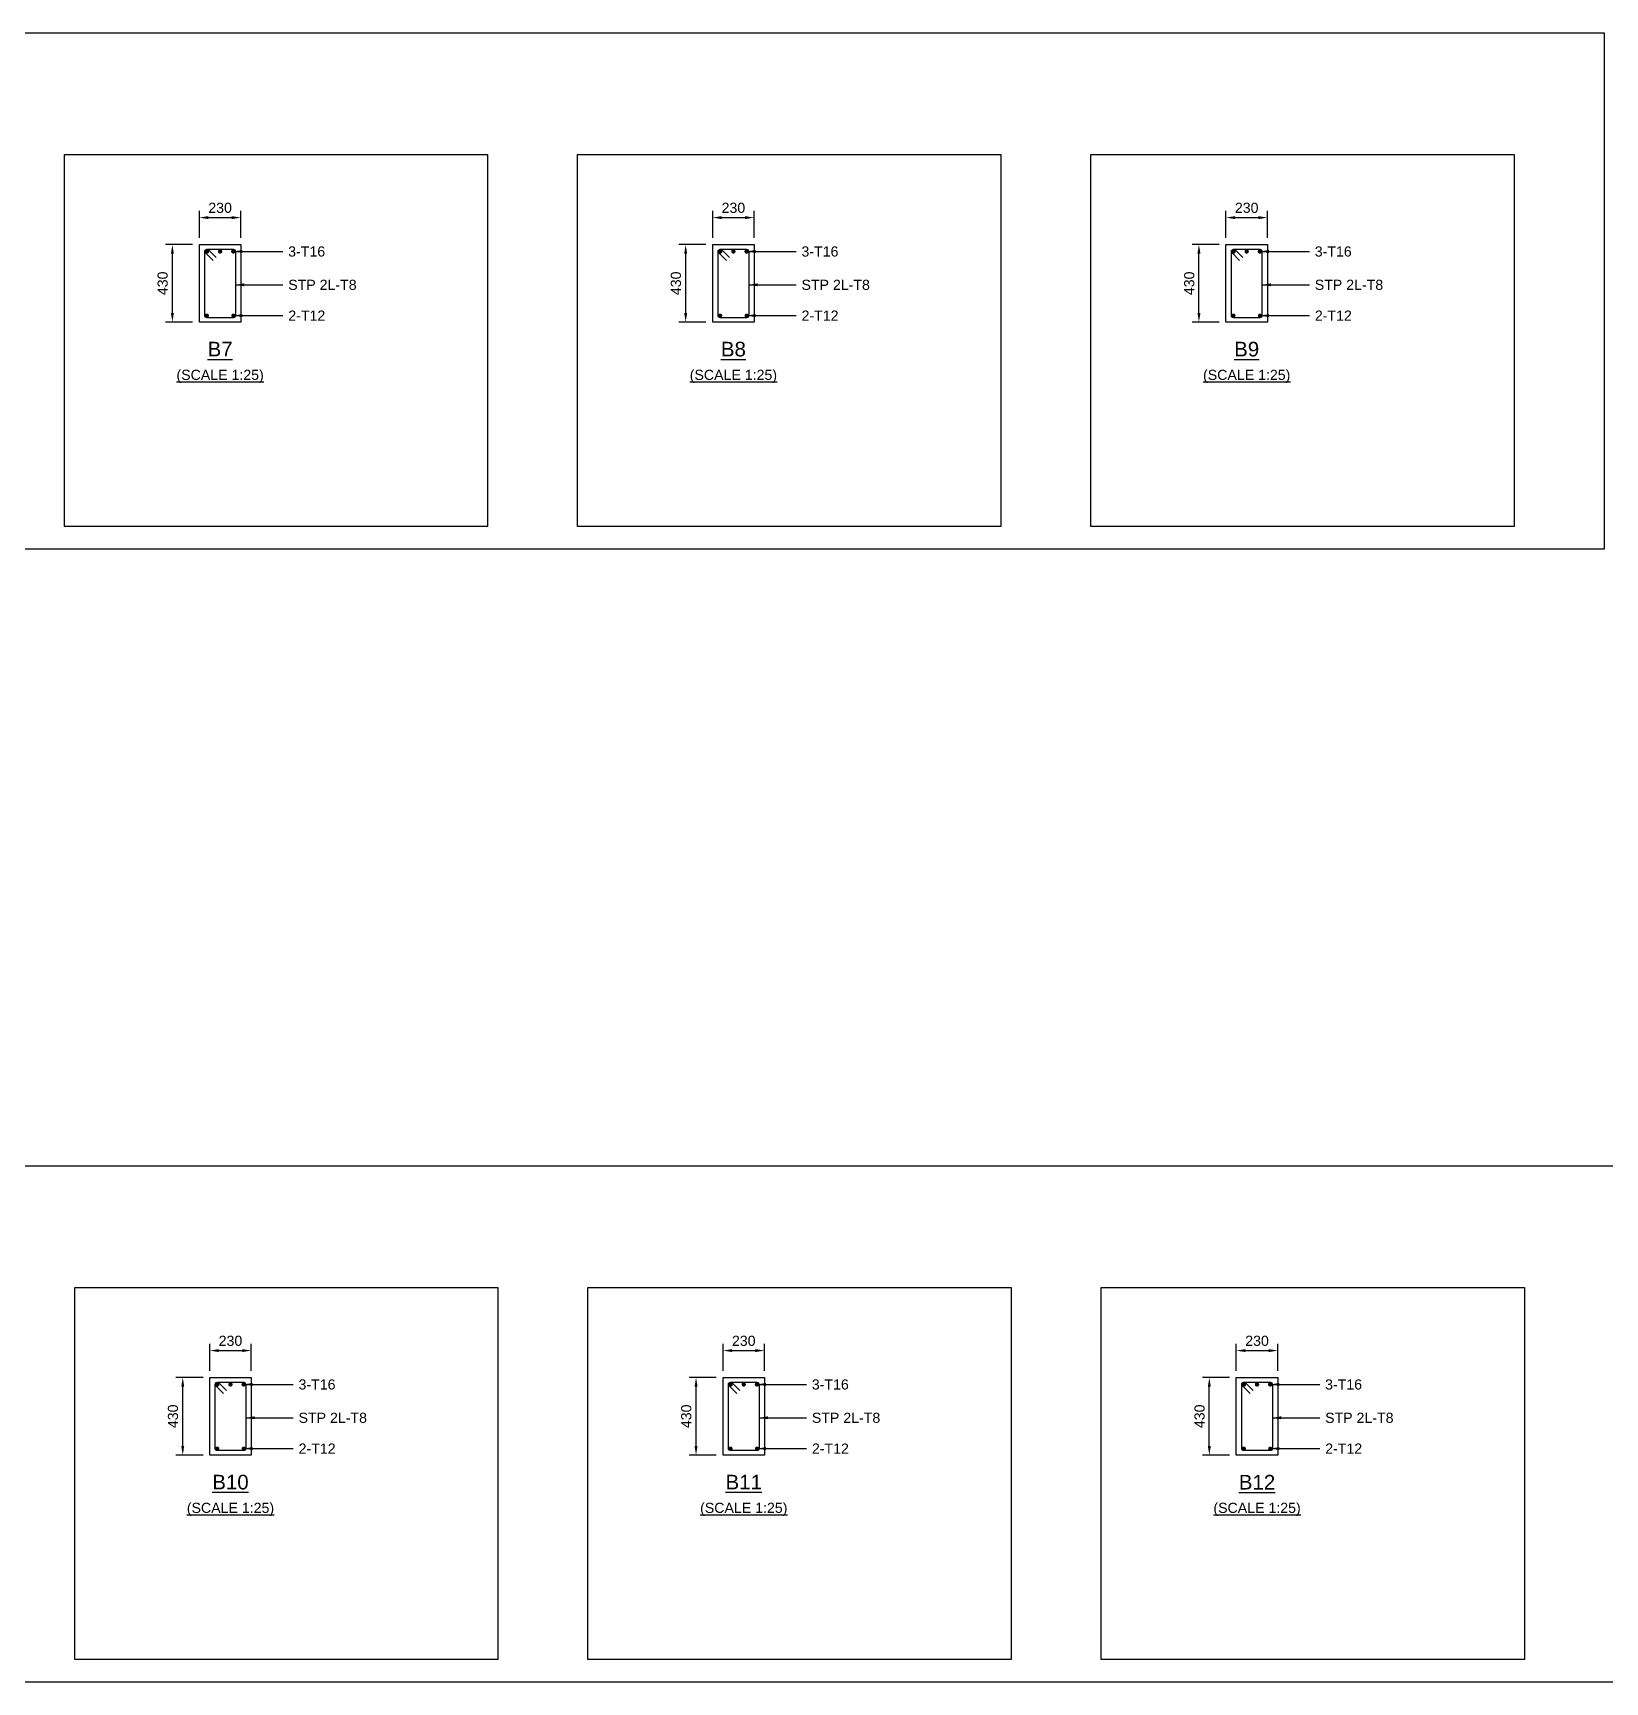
# Model space of a CAD drawing. Header units: inches. Extents: x -816171 to 9366335, y -450961 to 689132.
# Drawn here: x 2673996 to 2708911, y 283826 to 320446 of the extents above; entities that cross this region are included whole.
import ezdxf
from ezdxf.enums import TextEntityAlignment as Align

# ---------------------------------------------------------------- set-up
doc = ezdxf.new("R2010")
doc.units = ezdxf.units.IN
doc.header["$MEASUREMENT"] = 0
for name, color, linetype in [('Concrete Line', 2, 'Continuous'), ('Dimension', 31, 'Continuous'), ('Labels', 4, 'Continuous'), ('Link', 225, 'Continuous'), ('Reinforcement', 130, 'Continuous'), ('Schedule Border', 60, 'Continuous'), ('Text', 31, 'Continuous')]:
    doc.layers.add(name, color=color, linetype=linetype)
doc.styles.add('SC-SansSerif', font='SansSerif')
doc.dimstyles.new('SCBBSDimStyl', dxfattribs={"dimtxt": 225, "dimasz": 200, "dimexe": 150, "dimexo": 150, "dimgap": 100, "dimtad": 1, "dimtoh": 1, "dimdec": 0, "dimzin": 0, "dimdsep": 46, "dimtxsty": 'SC-SansSerif', "dimcen": 0.09, "dimclrd": 8, "dimclre": 8, "dimclrt": 31, "dimadec": 0, "dimazin": 0, "dimtfac": 1, "dimtdec": 0, "dimtix": 1, "dimtofl": 0, "dimtmove": 0, "dimatfit": 3, "dimfxl": 1, "dimtolj": 1, "dimtzin": 0, "dimarcsym": 0})

# ---------------------------------------------------------------- blocks, each defined once
blk = doc.blocks.new('*D836')
at = {"layer": 'DEFPOINTS', "color": 0, "transparency": 16777216}
for p in [(2678612, 316346), (2677692, 315746), (2678612, 315746)]:
    blk.add_point(p, dxfattribs=at)
at = {"layer": 'Dimension', "color": 8, "lineweight": -2, "transparency": 16777216}
for p, q in [((2677692, 315896), (2677692, 316496)), ((2678612, 315896), (2678612, 316496)), ((2677892, 316346), (2678412, 316346))]:
    blk.add_line(p, q, dxfattribs=at)
at = {"layer": 'Dimension', "color": 8, "transparency": 16777216}
for points in [[(2677892, 316379), (2677892, 316313), (2677692, 316346)], [(2678412, 316379), (2678412, 316313), (2678612, 316346)]]:
    blk.add_solid(points, dxfattribs=at)
at = {"layer": 'Dimension', "color": 31, "transparency": 16777216, "insert": (2678152, 316562), "char_height": 225, "attachment_point": 5, "style": 'SC-SansSerif'}
blk.add_mtext('\\A1;230', dxfattribs=at)
blk = doc.blocks.new('*D837')
at = {"layer": 'DEFPOINTS', "color": 0, "transparency": 16777216}
for p in [(2677092, 315746), (2677692, 315746), (2677692, 314026)]:
    blk.add_point(p, dxfattribs=at)
at = {"layer": 'Dimension', "color": 8, "lineweight": -2, "transparency": 16777216}
for p, q in [((2677542, 315746), (2676942, 315746)), ((2677092, 314226), (2677092, 315546)), ((2677542, 314026), (2676942, 314026))]:
    blk.add_line(p, q, dxfattribs=at)
at = {"layer": 'Dimension', "color": 8, "transparency": 16777216}
for points in [[(2677059, 315546), (2677125, 315546), (2677092, 315746)], [(2677059, 314226), (2677125, 314226), (2677092, 314026)]]:
    blk.add_solid(points, dxfattribs=at)
at = {"layer": 'Dimension', "color": 31, "transparency": 16777216, "insert": (2676876, 314886), "char_height": 225, "attachment_point": 5, "rotation": 90, "style": 'SC-SansSerif'}
blk.add_mtext('\\A1;430', dxfattribs=at)
blk = doc.blocks.new('*D838')
at = {"layer": 'DEFPOINTS', "color": 0, "transparency": 16777216}
for p in [(2690012, 316346), (2689092, 315746), (2690012, 315746)]:
    blk.add_point(p, dxfattribs=at)
at = {"layer": 'Dimension', "color": 8, "lineweight": -2, "transparency": 16777216}
for p, q in [((2689092, 315896), (2689092, 316496)), ((2690012, 315896), (2690012, 316496)), ((2689292, 316346), (2689812, 316346))]:
    blk.add_line(p, q, dxfattribs=at)
at = {"layer": 'Dimension', "color": 8, "transparency": 16777216}
for points in [[(2689292, 316379), (2689292, 316313), (2689092, 316346)], [(2689812, 316379), (2689812, 316313), (2690012, 316346)]]:
    blk.add_solid(points, dxfattribs=at)
at = {"layer": 'Dimension', "color": 31, "transparency": 16777216, "insert": (2689552, 316562), "char_height": 225, "attachment_point": 5, "style": 'SC-SansSerif'}
blk.add_mtext('\\A1;230', dxfattribs=at)
blk = doc.blocks.new('*D839')
at = {"layer": 'DEFPOINTS', "color": 0, "transparency": 16777216}
for p in [(2688492, 315746), (2689092, 315746), (2689092, 314026)]:
    blk.add_point(p, dxfattribs=at)
at = {"layer": 'Dimension', "color": 8, "lineweight": -2, "transparency": 16777216}
for p, q in [((2688942, 315746), (2688342, 315746)), ((2688492, 314226), (2688492, 315546)), ((2688942, 314026), (2688342, 314026))]:
    blk.add_line(p, q, dxfattribs=at)
at = {"layer": 'Dimension', "color": 8, "transparency": 16777216}
for points in [[(2688459, 315546), (2688525, 315546), (2688492, 315746)], [(2688459, 314226), (2688525, 314226), (2688492, 314026)]]:
    blk.add_solid(points, dxfattribs=at)
at = {"layer": 'Dimension', "color": 31, "transparency": 16777216, "insert": (2688276, 314886), "char_height": 225, "attachment_point": 5, "rotation": 90, "style": 'SC-SansSerif'}
blk.add_mtext('\\A1;430', dxfattribs=at)
blk = doc.blocks.new('*D840')
at = {"layer": 'DEFPOINTS', "color": 0, "transparency": 16777216}
for p in [(2701412, 316346), (2700492, 315746), (2701412, 315746)]:
    blk.add_point(p, dxfattribs=at)
at = {"layer": 'Dimension', "color": 8, "lineweight": -2, "transparency": 16777216}
for p, q in [((2700492, 315896), (2700492, 316496)), ((2701412, 315896), (2701412, 316496)), ((2700692, 316346), (2701212, 316346))]:
    blk.add_line(p, q, dxfattribs=at)
at = {"layer": 'Dimension', "color": 8, "transparency": 16777216}
for points in [[(2700692, 316379), (2700692, 316313), (2700492, 316346)], [(2701212, 316379), (2701212, 316313), (2701412, 316346)]]:
    blk.add_solid(points, dxfattribs=at)
at = {"layer": 'Dimension', "color": 31, "transparency": 16777216, "insert": (2700952, 316562), "char_height": 225, "attachment_point": 5, "style": 'SC-SansSerif'}
blk.add_mtext('\\A1;230', dxfattribs=at)
blk = doc.blocks.new('*D841')
at = {"layer": 'DEFPOINTS', "color": 0, "transparency": 16777216}
for p in [(2699892, 315746), (2700492, 315746), (2700492, 314026)]:
    blk.add_point(p, dxfattribs=at)
at = {"layer": 'Dimension', "color": 8, "lineweight": -2, "transparency": 16777216}
for p, q in [((2700342, 315746), (2699742, 315746)), ((2699892, 314226), (2699892, 315546)), ((2700342, 314026), (2699742, 314026))]:
    blk.add_line(p, q, dxfattribs=at)
at = {"layer": 'Dimension', "color": 8, "transparency": 16777216}
for points in [[(2699859, 315546), (2699925, 315546), (2699892, 315746)], [(2699859, 314226), (2699925, 314226), (2699892, 314026)]]:
    blk.add_solid(points, dxfattribs=at)
at = {"layer": 'Dimension', "color": 31, "transparency": 16777216, "insert": (2699676, 314886), "char_height": 225, "attachment_point": 5, "rotation": 90, "style": 'SC-SansSerif'}
blk.add_mtext('\\A1;430', dxfattribs=at)
blk = doc.blocks.new('*D851')
at = {"layer": 'DEFPOINTS', "color": 0, "transparency": 16777216}
for p in [(2678842, 291186), (2677922, 290586), (2678842, 290586)]:
    blk.add_point(p, dxfattribs=at)
at = {"layer": 'Dimension', "color": 8, "lineweight": -2, "transparency": 16777216}
for p, q in [((2677922, 290736), (2677922, 291336)), ((2678122, 291186), (2678642, 291186)), ((2678842, 290736), (2678842, 291336))]:
    blk.add_line(p, q, dxfattribs=at)
at = {"layer": 'Dimension', "color": 8, "transparency": 16777216}
for points in [[(2678122, 291219), (2678122, 291153), (2677922, 291186)], [(2678642, 291219), (2678642, 291153), (2678842, 291186)]]:
    blk.add_solid(points, dxfattribs=at)
at = {"layer": 'Dimension', "color": 31, "transparency": 16777216, "insert": (2678382, 291402), "char_height": 225, "attachment_point": 5, "style": 'SC-SansSerif'}
blk.add_mtext('\\A1;230', dxfattribs=at)
blk = doc.blocks.new('*D852')
at = {"layer": 'DEFPOINTS', "color": 0, "transparency": 16777216}
for p in [(2677322, 290586), (2677922, 290586), (2677922, 288866)]:
    blk.add_point(p, dxfattribs=at)
at = {"layer": 'Dimension', "color": 8, "lineweight": -2, "transparency": 16777216}
for p, q in [((2677772, 290586), (2677172, 290586)), ((2677322, 289066), (2677322, 290386)), ((2677772, 288866), (2677172, 288866))]:
    blk.add_line(p, q, dxfattribs=at)
at = {"layer": 'Dimension', "color": 8, "transparency": 16777216}
for points in [[(2677289, 290386), (2677355, 290386), (2677322, 290586)], [(2677289, 289066), (2677355, 289066), (2677322, 288866)]]:
    blk.add_solid(points, dxfattribs=at)
at = {"layer": 'Dimension', "color": 31, "transparency": 16777216, "insert": (2677106, 289726), "char_height": 225, "attachment_point": 5, "rotation": 90, "style": 'SC-SansSerif'}
blk.add_mtext('\\A1;430', dxfattribs=at)
blk = doc.blocks.new('*D776')
at = {"layer": 'DEFPOINTS', "color": 0, "transparency": 16777216}
for p in [(2690242, 291186), (2689322, 290586), (2690242, 290586)]:
    blk.add_point(p, dxfattribs=at)
at = {"layer": 'Dimension', "color": 8, "lineweight": -2, "transparency": 16777216}
for p, q in [((2689322, 290736), (2689322, 291336)), ((2689522, 291186), (2690042, 291186)), ((2690242, 290736), (2690242, 291336))]:
    blk.add_line(p, q, dxfattribs=at)
at = {"layer": 'Dimension', "color": 8, "transparency": 16777216}
for points in [[(2689522, 291219), (2689522, 291153), (2689322, 291186)], [(2690042, 291219), (2690042, 291153), (2690242, 291186)]]:
    blk.add_solid(points, dxfattribs=at)
at = {"layer": 'Dimension', "color": 31, "transparency": 16777216, "insert": (2689782, 291402), "char_height": 225, "attachment_point": 5, "style": 'SC-SansSerif'}
blk.add_mtext('\\A1;230', dxfattribs=at)
blk = doc.blocks.new('*D777')
at = {"layer": 'DEFPOINTS', "color": 0, "transparency": 16777216}
for p in [(2688722, 290586), (2689322, 290586), (2689322, 288866)]:
    blk.add_point(p, dxfattribs=at)
at = {"layer": 'Dimension', "color": 8, "lineweight": -2, "transparency": 16777216}
for p, q in [((2689172, 290586), (2688572, 290586)), ((2688722, 289066), (2688722, 290386)), ((2689172, 288866), (2688572, 288866))]:
    blk.add_line(p, q, dxfattribs=at)
at = {"layer": 'Dimension', "color": 8, "transparency": 16777216}
for points in [[(2688689, 290386), (2688755, 290386), (2688722, 290586)], [(2688689, 289066), (2688755, 289066), (2688722, 288866)]]:
    blk.add_solid(points, dxfattribs=at)
at = {"layer": 'Dimension', "color": 31, "transparency": 16777216, "insert": (2688506, 289726), "char_height": 225, "attachment_point": 5, "rotation": 90, "style": 'SC-SansSerif'}
blk.add_mtext('\\A1;430', dxfattribs=at)
blk = doc.blocks.new('*D778')
at = {"layer": 'DEFPOINTS', "color": 0, "transparency": 16777216}
for p in [(2701642, 291186), (2700722, 290586), (2701642, 290586)]:
    blk.add_point(p, dxfattribs=at)
at = {"layer": 'Dimension', "color": 8, "lineweight": -2, "transparency": 16777216}
for p, q in [((2700722, 290736), (2700722, 291336)), ((2700922, 291186), (2701442, 291186)), ((2701642, 290736), (2701642, 291336))]:
    blk.add_line(p, q, dxfattribs=at)
at = {"layer": 'Dimension', "color": 8, "transparency": 16777216}
for points in [[(2700922, 291219), (2700922, 291153), (2700722, 291186)], [(2701442, 291219), (2701442, 291153), (2701642, 291186)]]:
    blk.add_solid(points, dxfattribs=at)
at = {"layer": 'Dimension', "color": 31, "transparency": 16777216, "insert": (2701182, 291402), "char_height": 225, "attachment_point": 5, "style": 'SC-SansSerif'}
blk.add_mtext('\\A1;230', dxfattribs=at)
blk = doc.blocks.new('*D779')
at = {"layer": 'DEFPOINTS', "color": 0, "transparency": 16777216}
for p in [(2700122, 290586), (2700722, 290586), (2700722, 288866)]:
    blk.add_point(p, dxfattribs=at)
at = {"layer": 'Dimension', "color": 8, "lineweight": -2, "transparency": 16777216}
for p, q in [((2700572, 290586), (2699972, 290586)), ((2700122, 289066), (2700122, 290386)), ((2700572, 288866), (2699972, 288866))]:
    blk.add_line(p, q, dxfattribs=at)
at = {"layer": 'Dimension', "color": 8, "transparency": 16777216}
for points in [[(2700089, 290386), (2700155, 290386), (2700122, 290586)], [(2700089, 289066), (2700155, 289066), (2700122, 288866)]]:
    blk.add_solid(points, dxfattribs=at)
at = {"layer": 'Dimension', "color": 31, "transparency": 16777216, "insert": (2699906, 289726), "char_height": 225, "attachment_point": 5, "rotation": 90, "style": 'SC-SansSerif'}
blk.add_mtext('\\A1;430', dxfattribs=at)

msp = doc.modelspace()

# ---------------------------------------------------------------- linework, layer by layer
at = {"layer": 'Concrete Line'}
for points in [[(2677692.14657, 315745.9465), (2678612.14657, 315745.9465), (2678612.14657, 314025.9465), (2677692.14657, 314025.9465)], [(2689092.14657, 315745.9465), (2690012.14657, 315745.9465), (2690012.14657, 314025.9465), (2689092.14657, 314025.9465)], [(2700492.14657, 315745.9465), (2701412.14657, 315745.9465), (2701412.14657, 314025.9465), (2700492.14657, 314025.9465)], [(2677922.14657, 290585.9465), (2678842.14657, 290585.9465), (2678842.14657, 288865.9465), (2677922.14657, 288865.9465)], [(2689322.14657, 290585.9465), (2690242.14657, 290585.9465), (2690242.14657, 288865.9465), (2689322.14657, 288865.9465)], [(2700722.14657, 290585.9465), (2701642.14657, 290585.9465), (2701642.14657, 288865.9465), (2700722.14657, 288865.9465)]]:
    msp.add_lwpolyline(points, close=True, dxfattribs=at)
at = {"layer": 'Link'}
for points in [[(2677995.76803, 315390.20445), (2677826.18162, 315560.02922, -0.6679247243), (2677860.14657, 315641.9465), (2678444.14657, 315641.9465, -0.4142135624), (2678492.14657, 315593.9465), (2678492.14657, 314169.9465, -0.4142135624), (2678446.14657, 314123.9465), (2677858.14657, 314123.9465, -0.4142135624), (2677812.14657, 314169.9465), (2677812.14657, 315593.9465, -0.6684326111), (2677894.11152, 315627.86378), (2678063.69793, 315458.03902)], [(2689395.76803, 315390.20445), (2689226.18162, 315560.02922, -0.6679247243), (2689260.14657, 315641.9465), (2689844.14657, 315641.9465, -0.4142135624), (2689892.14657, 315593.9465), (2689892.14657, 314169.9465, -0.4142135624), (2689846.14657, 314123.9465), (2689258.14657, 314123.9465, -0.4142135624), (2689212.14657, 314169.9465), (2689212.14657, 315593.9465, -0.6684326111), (2689294.11152, 315627.86378), (2689463.69793, 315458.03902)], [(2700795.76803, 315390.20445), (2700626.18162, 315560.02922, -0.6679247243), (2700660.14657, 315641.9465), (2701244.14657, 315641.9465, -0.4142135624), (2701292.14657, 315593.9465), (2701292.14657, 314169.9465, -0.4142135624), (2701246.14657, 314123.9465), (2700658.14657, 314123.9465, -0.4142135624), (2700612.14657, 314169.9465), (2700612.14657, 315593.9465, -0.6684326111), (2700694.11152, 315627.86378), (2700863.69793, 315458.03902)], [(2678225.76803, 290230.20445), (2678056.18162, 290400.02922, -0.6679247243), (2678090.14657, 290481.9465), (2678674.14657, 290481.9465, -0.4142135624), (2678722.14657, 290433.9465), (2678722.14657, 289009.9465, -0.4142135624), (2678676.14657, 288963.9465), (2678088.14657, 288963.9465, -0.4142135624), (2678042.14657, 289009.9465), (2678042.14657, 290433.9465, -0.6684326111), (2678124.11152, 290467.86378), (2678293.69793, 290298.03902)], [(2689625.76803, 290230.20445), (2689456.18162, 290400.02922, -0.6679247243), (2689490.14657, 290481.9465), (2690074.14657, 290481.9465, -0.4142135624), (2690122.14657, 290433.9465), (2690122.14657, 289009.9465, -0.4142135624), (2690076.14657, 288963.9465), (2689488.14657, 288963.9465, -0.4142135624), (2689442.14657, 289009.9465), (2689442.14657, 290433.9465, -0.6684326111), (2689524.11152, 290467.86378), (2689693.69793, 290298.03902)], [(2701025.76803, 290230.20445), (2700856.18162, 290400.02922, -0.6679247243), (2700890.14657, 290481.9465), (2701474.14657, 290481.9465, -0.4142135624), (2701522.14657, 290433.9465), (2701522.14657, 289009.9465, -0.4142135624), (2701476.14657, 288963.9465), (2700888.14657, 288963.9465, -0.4142135624), (2700842.14657, 289009.9465), (2700842.14657, 290433.9465, -0.6684326111), (2700924.11152, 290467.86378), (2701093.69793, 290298.03902)]]:
    msp.add_lwpolyline(points, format="xyb", dxfattribs=at)
at = {"layer": 'Reinforcement'}
for points, const_width in [([(2677836.14657, 315593.9465, 1), (2677884.14657, 315593.9465, 1)], 48), ([(2678128.14657, 315593.9465, 1), (2678176.14657, 315593.9465, 1)], 48), ([(2678420.14657, 315593.9465, 1), (2678468.14657, 315593.9465, 1)], 48), ([(2689236.14657, 315593.9465, 1), (2689284.14657, 315593.9465, 1)], 48), ([(2689528.14657, 315593.9465, 1), (2689576.14657, 315593.9465, 1)], 48), ([(2689820.14657, 315593.9465, 1), (2689868.14657, 315593.9465, 1)], 48), ([(2700636.14657, 315593.9465, 1), (2700684.14657, 315593.9465, 1)], 48), ([(2700928.14657, 315593.9465, 1), (2700976.14657, 315593.9465, 1)], 48), ([(2701220.14657, 315593.9465, 1), (2701268.14657, 315593.9465, 1)], 48), ([(2677835.14657, 314169.9465, 1), (2677881.14657, 314169.9465, 1)], 46), ([(2678423.14657, 314169.9465, 1), (2678469.14657, 314169.9465, 1)], 46), ([(2689235.14657, 314169.9465, 1), (2689281.14657, 314169.9465, 1)], 46), ([(2689823.14657, 314169.9465, 1), (2689869.14657, 314169.9465, 1)], 46), ([(2700635.14657, 314169.9465, 1), (2700681.14657, 314169.9465, 1)], 46), ([(2701223.14657, 314169.9465, 1), (2701269.14657, 314169.9465, 1)], 46), ([(2678066.14657, 290433.9465, 1), (2678114.14657, 290433.9465, 1)], 48), ([(2678358.14657, 290433.9465, 1), (2678406.14657, 290433.9465, 1)], 48), ([(2678650.14657, 290433.9465, 1), (2678698.14657, 290433.9465, 1)], 48), ([(2689466.14657, 290433.9465, 1), (2689514.14657, 290433.9465, 1)], 48), ([(2689758.14657, 290433.9465, 1), (2689806.14657, 290433.9465, 1)], 48), ([(2690050.14657, 290433.9465, 1), (2690098.14657, 290433.9465, 1)], 48), ([(2700866.14657, 290433.9465, 1), (2700914.14657, 290433.9465, 1)], 48), ([(2701158.14657, 290433.9465, 1), (2701206.14657, 290433.9465, 1)], 48), ([(2701450.14657, 290433.9465, 1), (2701498.14657, 290433.9465, 1)], 48), ([(2678065.14657, 289009.9465, 1), (2678111.14657, 289009.9465, 1)], 46), ([(2678653.14657, 289009.9465, 1), (2678699.14657, 289009.9465, 1)], 46), ([(2689465.14657, 289009.9465, 1), (2689511.14657, 289009.9465, 1)], 46), ([(2690053.14657, 289009.9465, 1), (2690099.14657, 289009.9465, 1)], 46), ([(2700865.14657, 289009.9465, 1), (2700911.14657, 289009.9465, 1)], 46), ([(2701453.14657, 289009.9465, 1), (2701499.14657, 289009.9465, 1)], 46)]:
    msp.add_lwpolyline(points, format="xyb", close=True, dxfattribs=dict(at, const_width=const_width))
at = {"layer": 'Schedule Border'}
for points in [[(2639250.63876, 320445.9465), (2708892.14817, 320445.9465), (2708892.14817, 308985.9465), (2639250.63876, 308985.9465)], [(2674692.14817, 317745.9465), (2684092.14817, 317745.9465), (2684092.14817, 309485.9465), (2674692.14817, 309485.9465)], [(2686092.14817, 317745.9465), (2695492.14817, 317745.9465), (2695492.14817, 309485.9465), (2686092.14817, 309485.9465)], [(2697492.14817, 317745.9465), (2706892.14817, 317745.9465), (2706892.14817, 309485.9465), (2697492.14817, 309485.9465)], [(2639250.63876, 295285.9465), (2709122.14817, 295285.9465), (2709122.14817, 283825.9465), (2639250.63876, 283825.9465)], [(2674922.14817, 292585.9465), (2684322.14817, 292585.9465), (2684322.14817, 284325.9465), (2674922.14817, 284325.9465)], [(2686322.14817, 292585.9465), (2695722.14817, 292585.9465), (2695722.14817, 284325.9465), (2686322.14817, 284325.9465)], [(2697722.14817, 292585.9465), (2707122.14817, 292585.9465), (2707122.14817, 284325.9465), (2697722.14817, 284325.9465)]]:
    msp.add_lwpolyline(points, close=True, dxfattribs=at)

# ---------------------------------------------------------------- texts
at = {"layer": 'Labels', "style": 'SC-SansSerif'}
for s, p in [('%%uB7', (2678152.14657, 313425.9465)), ('%%uB8', (2689552.14657, 313425.9465)), ('%%uB9', (2700952.14657, 313425.9465)), ('%%uB10', (2678382.14657, 288265.9465)), ('%%uB11', (2689782.14657, 288265.9465)), ('%%uB12', (2701182.14657, 288265.9465))]:
    msp.add_text(s, height=325, dxfattribs=at).set_placement(p, align=Align.MIDDLE)
at = {"layer": 'Text', "style": 'SC-SansSerif'}
for s, p in [('3-T16', (2679664.14657, 315593.9465)), ('3-T16', (2691064.14657, 315593.9465)), ('3-T16', (2702464.14657, 315593.9465)), ('STP 2L-T8', (2679664.14657, 314853.9465)), ('STP 2L-T8', (2691064.14657, 314853.9465)), ('STP 2L-T8', (2702464.14657, 314853.9465)), ('2-T12', (2679666.14657, 314169.9465)), ('2-T12', (2691066.14657, 314169.9465)), ('2-T12', (2702466.14657, 314169.9465)), ('3-T16', (2679894.14657, 290433.9465)), ('3-T16', (2691294.14657, 290433.9465)), ('3-T16', (2702694.14657, 290433.9465)), ('STP 2L-T8', (2679894.14657, 289693.9465)), ('STP 2L-T8', (2691294.14657, 289693.9465)), ('STP 2L-T8', (2702694.14657, 289693.9465)), ('2-T12', (2679896.14657, 289009.9465)), ('2-T12', (2691296.14657, 289009.9465)), ('2-T12', (2702696.14657, 289009.9465))]:
    msp.add_text(s, height=225, dxfattribs=at).set_placement(p, align=Align.MIDDLE_LEFT)
for p in [(2678152.14657, 312825.9465), (2689552.14657, 312825.9465), (2700952.14657, 312825.9465), (2678382.14657, 287665.9465), (2689782.14657, 287665.9465), (2701182.14657, 287665.9465)]:
    msp.add_text('%%u(SCALE 1:25)', height=225, dxfattribs=at).set_placement(p, align=Align.MIDDLE)

# ---------------------------------------------------------------- dimensions: what is measured, and where the dimension line sits
at = {"layer": 'Dimension'}
for base, p1, p2, angle, text, picture, middle in [((2678612.14656, 316345.9465), (2677692.14656, 315745.9465), (2678612.14656, 315745.9465), 0, '230', '*D836', (2678152.14657, 316345.9465)), ((2690012.14656, 316345.9465), (2689092.14656, 315745.9465), (2690012.14656, 315745.9465), 0, '230', '*D838', (2689552.14657, 316345.9465)), ((2701412.14656, 316345.9465), (2700492.14656, 315745.9465), (2701412.14656, 315745.9465), 0, '230', '*D840', (2700952.14657, 316345.9465)), ((2677092.14657, 315745.9465), (2677692.14656, 314025.9465), (2677692.14656, 315745.9465), 90, '430', '*D837', (2677092.14657, 314885.9465)), ((2688492.14657, 315745.9465), (2689092.14656, 314025.9465), (2689092.14656, 315745.9465), 90, '430', '*D839', (2688492.14657, 314885.9465)), ((2699892.14657, 315745.9465), (2700492.14656, 314025.9465), (2700492.14656, 315745.9465), 90, '430', '*D841', (2699892.14657, 314885.9465)), ((2678842.14656, 291185.9465), (2677922.14656, 290585.9465), (2678842.14656, 290585.9465), 0, '230', '*D851', (2678382.14657, 291185.9465)), ((2690242.14656, 291185.9465), (2689322.14656, 290585.9465), (2690242.14656, 290585.9465), 0, '230', '*D776', (2689782.14657, 291185.9465)), ((2701642.14656, 291185.9465), (2700722.14656, 290585.9465), (2701642.14656, 290585.9465), 0, '230', '*D778', (2701182.14657, 291185.9465)), ((2677322.14657, 290585.9465), (2677922.14656, 288865.9465), (2677922.14656, 290585.9465), 90, '430', '*D852', (2677322.14657, 289725.9465)), ((2688722.14657, 290585.9465), (2689322.14656, 288865.9465), (2689322.14656, 290585.9465), 90, '430', '*D777', (2688722.14657, 289725.9465)), ((2700122.14657, 290585.9465), (2700722.14656, 288865.9465), (2700722.14656, 290585.9465), 90, '430', '*D779', (2700122.14657, 289725.9465))]:
    dim = msp.add_linear_dim(base=base, p1=p1, p2=p2, angle=angle, text=text, dimstyle='SCBBSDimStyl', override={"dimjust": 0}, dxfattribs=at)
    dim.commit()
    dim.dimension.update_dxf_attribs({"geometry": picture, "text_midpoint": middle, "dimtype": 161})

# ---------------------------------------------------------------- leaders
at = {"layer": 'Dimension', "color": 8}
for points in [[(2678444.14657, 315593.9465), (2678944.14657, 315593.9465), (2679544.14657, 315593.9465)], [(2689844.14657, 315593.9465), (2690344.14657, 315593.9465), (2690944.14657, 315593.9465)], [(2701244.14657, 315593.9465), (2701744.14657, 315593.9465), (2702344.14657, 315593.9465)], [(2678492.14657, 314853.9465), (2679544.14657, 314853.9465)], [(2689892.14657, 314853.9465), (2690944.14657, 314853.9465)], [(2701292.14657, 314853.9465), (2702344.14657, 314853.9465)], [(2678446.14657, 314169.9465), (2678946.14657, 314169.9465), (2679546.14657, 314169.9465)], [(2689846.14657, 314169.9465), (2690346.14657, 314169.9465), (2690946.14657, 314169.9465)], [(2701246.14657, 314169.9465), (2701746.14657, 314169.9465), (2702346.14657, 314169.9465)], [(2678674.14657, 290433.9465), (2679174.14657, 290433.9465), (2679774.14657, 290433.9465)], [(2690074.14657, 290433.9465), (2690574.14657, 290433.9465), (2691174.14657, 290433.9465)], [(2701474.14657, 290433.9465), (2701974.14657, 290433.9465), (2702574.14657, 290433.9465)], [(2678722.14657, 289693.9465), (2679774.14657, 289693.9465)], [(2690122.14657, 289693.9465), (2691174.14657, 289693.9465)], [(2701522.14657, 289693.9465), (2702574.14657, 289693.9465)], [(2678676.14657, 289009.9465), (2679176.14657, 289009.9465), (2679776.14657, 289009.9465)], [(2690076.14657, 289009.9465), (2690576.14657, 289009.9465), (2691176.14657, 289009.9465)], [(2701476.14657, 289009.9465), (2701976.14657, 289009.9465), (2702576.14657, 289009.9465)]]:
    msp.add_leader(points, dimstyle='SCBBSDimStyl', dxfattribs=at)

doc.saveas('drawing.dxf')
